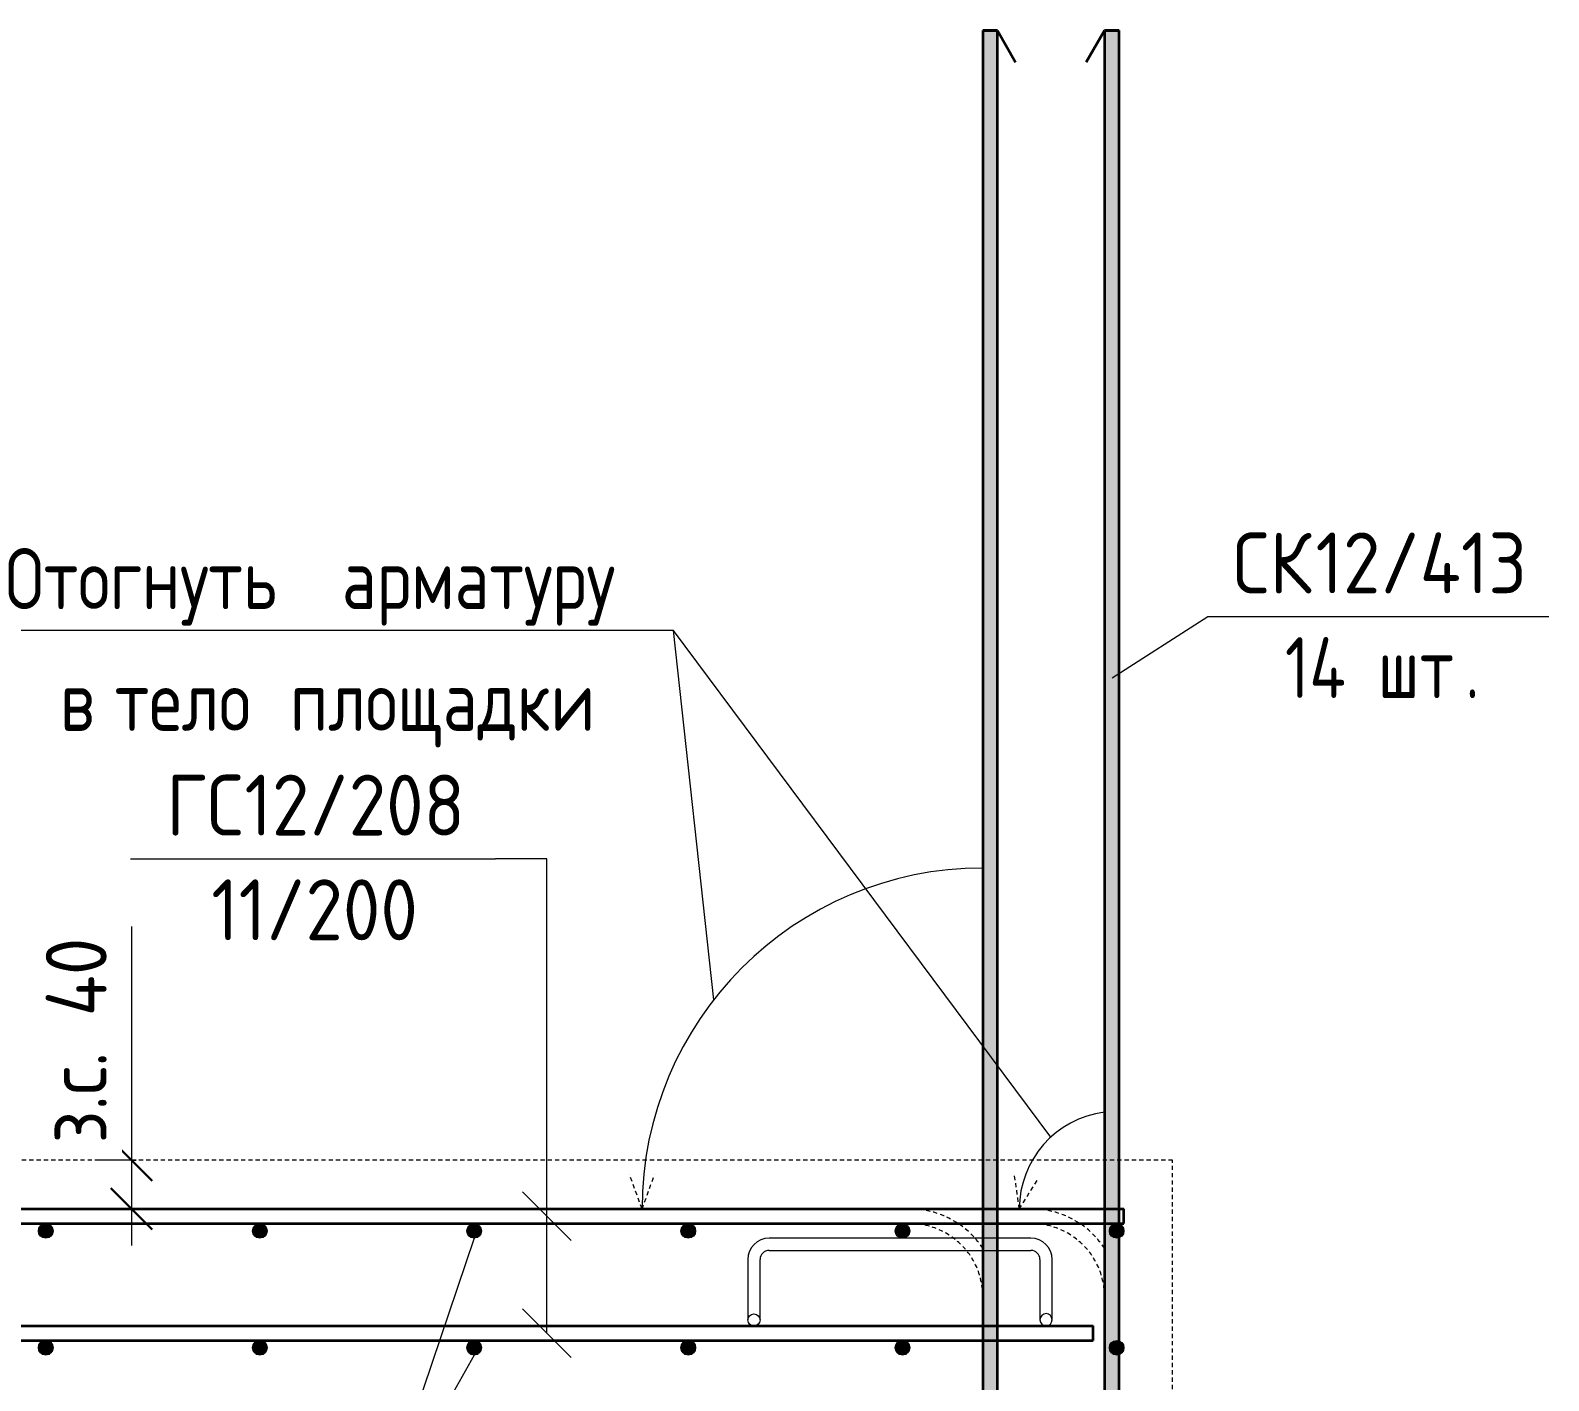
# Model space of a CAD drawing. Header units: millimetres. Extents: x -24758 to -3756, y -1583 to 75054.
# Drawn here: x -13233 to -11985, y -201 to 908 of the extents above; entities that cross this region are included whole.
import ezdxf

# ---------------------------------------------------------------- set-up
doc = ezdxf.new("R2010")
doc.units = ezdxf.units.MM
doc.linetypes.add('01 Штриховая _4 мм_', pattern=[6, 3.5, -2.5])
for name, color, linetype, lineweight in [('AA_Dim', 7, 'Continuous', 9), ('AA_Dim-20', 7, 'Continuous', 9), ('AA_Linii', 7, 'Continuous', 9), ('AA_Oformlenie', 7, 'Continuous', 9), ('AA_Vinoska', 7, 'Continuous', 9), ('AF_Perekritie_Опалубка', 7, 'Continuous', 20), ('KR_Armatura', 7, 'Continuous', 20), ('KR_Armatura_Tonkie', 7, 'Continuous', 20)]:
    doc.layers.add(name, color=color, linetype=linetype, lineweight=lineweight)
doc.styles.add('GOST Common', font='GOST_Common.ttf', dxfattribs={"width": 0.85, "height": 50})
doc.styles.add('ISOCPEUR_1', font='isocpeur.ttf', dxfattribs={"width": 0.9, "height": 50})
doc.styles.add('ISOCPEUR_2', font='isocpeur.ttf', dxfattribs={"width": 0.8, "height": 50})
doc.dimstyles.new('01_Точн_3_знака__непрозр__З_С_', dxfattribs={"dimscale": 304.8, "dimtxt": 49.799059, "dimasz": 0.111549, "dimexe": 0.098425, "dimexo": 0.065617, "dimgap": 0.016404, "dimtad": 1, "dimdec": 3, "dimrnd": 0.001, "dimdsep": 46, "dimtxsty": 'ISOCPEUR_1', "dimblk1": 'OBLIQUE', "dimblk2": 'OBLIQUE', "dimsah": 1, "dimcen": 0.09, "dimdle": 0.098425, "dimazin": 0, "dimtfac": 1, "dimtdec": 4, "dimtix": 1, "dimtmove": 1, "dimatfit": 3, "dimfxl": 1, "dimtvp": 1, "dimtfill": 1, "dimtolj": 1, "dimtzin": 0, "dimlwd": 18, "dimlwe": 18, "dimarcsym": 2})

# ---------------------------------------------------------------- blocks, each defined once
blk = doc.blocks.new('351_Ряд стержней П переменный шаг _НесАрм_РабПлоск_ - Тип 1-3896515-Сечение 2')
at = {"layer": 'KR_Armatura_Tonkie', "lineweight": 35}
h = blk.add_hatch(color=256, dxfattribs=at)
h.paths.add_polyline_path([(-21925.1, -1086), (-21919.1, -1086), (-21919.3, -922), (-21931.1, -922), (-21930.9, -1086), (-21926.6, -1086)])
h.paths.add_polyline_path([(-21931.1, -910), (-21919.1, -910), (-21919.3, 908), (-21931.1, 908), (-21931.1, -901.9)])
for points in [[(-21819.9, -1086), (-21819.1, -1086), (-21819.3, 908), (-21831.1, 908), (-21830.9, -924.3), (-21825.7, -931), (-21821.5, -941.1), (-21820.1, -952), (-21820.1, -1086)], [(-21889.1, -1116), (-21897.4, -1114.8), (-21904.1, -1112), (-21910.3, -1107.2), (-21915, -1101), (-21918, -1093.8), (-21919.3, -1086), (-21931.1, -1086), (-21929.6, -1096.9), (-21925.4, -1107), (-21918.4, -1116), (-21890.4, -1116)], [(-21861.1, -1128), (-21849.7, -1126.4), (-21839.8, -1122.2), (-21831, -1115.3), (-21824.5, -1106.5), (-21820.5, -1096.9), (-21819.3, -1086), (-21820.1, -1086), (-21821.8, -1097.5), (-21825.7, -1107), (-21832.4, -1115.7), (-21841.3, -1122.5), (-21852, -1126.7), (-21861.1, -1127.9)], [(-21861.1, -1128), (-21861.1, -1127.9), (-21862.1, -1128)]]:
    blk.add_hatch(color=256, dxfattribs=at).paths.add_polyline_path(points)
for p, q in [((-21931.1, 908), (-21931.1, -1086)), ((-21919.1, 908), (-21931.1, 908)), ((-21931.1, 908), (-21919.1, 908)), ((-21931.1, 908), (-21931.1, -1086)), ((-21919.1, 908), (-21931.1, 908)), ((-21931.1, 908), (-21919.1, 908)), ((-21931.1, 908), (-21931.1, -1086)), ((-21919.1, 908), (-21931.1, 908)), ((-21931.1, 908), (-21919.1, 908)), ((-21931.1, 908), (-21931.1, -1086)), ((-21919.1, 908), (-21931.1, 908)), ((-21931.1, 908), (-21919.1, 908)), ((-21931.1, 908), (-21931.1, -1086)), ((-21919.1, 908), (-21931.1, 908)), ((-21931.1, 908), (-21919.1, 908)), ((-21931.1, 908), (-21931.1, -1086)), ((-21919.1, 908), (-21931.1, 908)), ((-21931.1, 908), (-21919.1, 908)), ((-21919.1, -1086), (-21919.1, 908)), ((-21919.1, 908), (-21904.1, 882)), ((-21919.1, -1086), (-21919.1, 908)), ((-21919.1, 908), (-21904.1, 882)), ((-21919.1, -1086), (-21919.1, 908)), ((-21919.1, 908), (-21904.1, 882)), ((-21919.1, -1086), (-21919.1, 908)), ((-21919.1, 908), (-21904.1, 882)), ((-21919.1, -1086), (-21919.1, 908)), ((-21919.1, 908), (-21904.1, 882)), ((-21919.1, -1086), (-21919.1, 908)), ((-21919.1, 908), (-21904.1, 882)), ((-21831.1, 908), (-21846.1, 882)), ((-21831.1, 908), (-21846.1, 882)), ((-21831.1, 908), (-21846.1, 882)), ((-21831.1, 908), (-21846.1, 882)), ((-21831.1, 908), (-21846.1, 882)), ((-21831.1, 908), (-21846.1, 882)), ((-21831.1, 908), (-21831.1, -1086)), ((-21831.1, 908), (-21819.1, 908)), ((-21819.1, 908), (-21831.1, 908)), ((-21831.1, 908), (-21831.1, -1086)), ((-21831.1, 908), (-21819.1, 908)), ((-21819.1, 908), (-21831.1, 908)), ((-21831.1, 908), (-21831.1, -1086)), ((-21831.1, 908), (-21819.1, 908)), ((-21819.1, 908), (-21831.1, 908)), ((-21831.1, 908), (-21831.1, -1086)), ((-21831.1, 908), (-21819.1, 908)), ((-21819.1, 908), (-21831.1, 908)), ((-21831.1, 908), (-21831.1, -1086)), ((-21831.1, 908), (-21819.1, 908)), ((-21819.1, 908), (-21831.1, 908)), ((-21831.1, 908), (-21831.1, -1086)), ((-21831.1, 908), (-21819.1, 908)), ((-21819.1, 908), (-21831.1, 908)), ((-21819.1, -1086), (-21819.1, 908)), ((-21819.1, -1086), (-21819.1, 908)), ((-21819.1, -1086), (-21819.1, 908)), ((-21819.1, -1086), (-21819.1, 908)), ((-21819.1, -1086), (-21819.1, 908)), ((-21819.1, -1086), (-21819.1, 908)), ((-21861.1, -1116), (-21889.1, -1116)), ((-21861.1, -1116), (-21889.1, -1116)), ((-21861.1, -1116), (-21889.1, -1116)), ((-21861.1, -1116), (-21889.1, -1116)), ((-21861.1, -1116), (-21889.1, -1116)), ((-21861.1, -1116), (-21889.1, -1116)), ((-21889.1, -1128), (-21861.1, -1128)), ((-21889.1, -1128), (-21861.1, -1128)), ((-21889.1, -1128), (-21861.1, -1128)), ((-21889.1, -1128), (-21861.1, -1128)), ((-21889.1, -1128), (-21861.1, -1128)), ((-21889.1, -1128), (-21861.1, -1128))]:
    blk.add_line(p, q, dxfattribs=at)
at = {"layer": 'KR_Armatura_Tonkie', "lineweight": 35, "flags": 128}
for points in [[(-21931.1, -1086), (-21929.1, -1098.7), (-21923.4, -1110.2), (-21914.5, -1119.4), (-21903.2, -1125.5), (-21890.6, -1128), (-21889.1, -1128)], [(-21931.1, -1086), (-21929.1, -1098.7), (-21923.4, -1110.2), (-21914.5, -1119.4), (-21903.2, -1125.5), (-21890.6, -1128), (-21889.1, -1128)], [(-21931.1, -1086), (-21929.1, -1098.7), (-21923.4, -1110.2), (-21914.5, -1119.4), (-21903.2, -1125.5), (-21890.6, -1128), (-21889.1, -1128)], [(-21931.1, -1086), (-21929.1, -1098.7), (-21923.4, -1110.2), (-21914.5, -1119.4), (-21903.2, -1125.5), (-21890.6, -1128), (-21889.1, -1128)], [(-21931.1, -1086), (-21929.1, -1098.7), (-21923.4, -1110.2), (-21914.5, -1119.4), (-21903.2, -1125.5), (-21890.6, -1128), (-21889.1, -1128)], [(-21931.1, -1086), (-21929.1, -1098.7), (-21923.4, -1110.2), (-21914.5, -1119.4), (-21903.2, -1125.5), (-21890.6, -1128), (-21889.1, -1128)], [(-21889.1, -1116), (-21899.7, -1114), (-21909, -1108.4), (-21915.7, -1099.9), (-21918.9, -1089.5), (-21919.1, -1086)], [(-21889.1, -1116), (-21899.7, -1114), (-21909, -1108.4), (-21915.7, -1099.9), (-21918.9, -1089.5), (-21919.1, -1086)], [(-21889.1, -1116), (-21899.7, -1114), (-21909, -1108.4), (-21915.7, -1099.9), (-21918.9, -1089.5), (-21919.1, -1086)], [(-21889.1, -1116), (-21899.7, -1114), (-21909, -1108.4), (-21915.7, -1099.9), (-21918.9, -1089.5), (-21919.1, -1086)], [(-21889.1, -1116), (-21899.7, -1114), (-21909, -1108.4), (-21915.7, -1099.9), (-21918.9, -1089.5), (-21919.1, -1086)], [(-21889.1, -1116), (-21899.7, -1114), (-21909, -1108.4), (-21915.7, -1099.9), (-21918.9, -1089.5), (-21919.1, -1086)], [(-21861.1, -1128), (-21848.4, -1126), (-21836.9, -1120.3), (-21827.6, -1111.4), (-21821.5, -1100.1), (-21819.1, -1087.5), (-21819.1, -1086)], [(-21831.1, -1086), (-21833, -1096.7), (-21838.6, -1105.9), (-21847.2, -1112.6), (-21857.5, -1115.8), (-21861.1, -1116)], [(-21861.1, -1128), (-21848.4, -1126), (-21836.9, -1120.3), (-21827.6, -1111.4), (-21821.5, -1100.1), (-21819.1, -1087.5), (-21819.1, -1086)], [(-21831.1, -1086), (-21833, -1096.7), (-21838.6, -1105.9), (-21847.2, -1112.6), (-21857.5, -1115.8), (-21861.1, -1116)], [(-21861.1, -1128), (-21848.4, -1126), (-21836.9, -1120.3), (-21827.6, -1111.4), (-21821.5, -1100.1), (-21819.1, -1087.5), (-21819.1, -1086)], [(-21831.1, -1086), (-21833, -1096.7), (-21838.6, -1105.9), (-21847.2, -1112.6), (-21857.5, -1115.8), (-21861.1, -1116)], [(-21861.1, -1128), (-21848.4, -1126), (-21836.9, -1120.3), (-21827.6, -1111.4), (-21821.5, -1100.1), (-21819.1, -1087.5), (-21819.1, -1086)], [(-21831.1, -1086), (-21833, -1096.7), (-21838.6, -1105.9), (-21847.2, -1112.6), (-21857.5, -1115.8), (-21861.1, -1116)], [(-21861.1, -1128), (-21848.4, -1126), (-21836.9, -1120.3), (-21827.6, -1111.4), (-21821.5, -1100.1), (-21819.1, -1087.5), (-21819.1, -1086)], [(-21831.1, -1086), (-21833, -1096.7), (-21838.6, -1105.9), (-21847.2, -1112.6), (-21857.5, -1115.8), (-21861.1, -1116)], [(-21861.1, -1128), (-21848.4, -1126), (-21836.9, -1120.3), (-21827.6, -1111.4), (-21821.5, -1100.1), (-21819.1, -1087.5), (-21819.1, -1086)], [(-21831.1, -1086), (-21833, -1096.7), (-21838.6, -1105.9), (-21847.2, -1112.6), (-21857.5, -1115.8), (-21861.1, -1116)]]:
    blk.add_lwpolyline(points, dxfattribs=at)
blk = doc.blocks.new('ЭУ_Лягушка вид_2 - 12мм-3855214-Сечение 2')
at = {"layer": 'AA_Oformlenie'}
for p, q in [((-21891.6, -84), (-22106.6, -84)), ((-22106.6, -94), (-21891.6, -94)), ((-22124.1, -101.5), (-22124.1, -151.2)), ((-22114.1, -151.2), (-22114.1, -101.5)), ((-21884.1, -101.5), (-21884.1, -151)), ((-21874.1, -151), (-21874.1, -101.5))]:
    blk.add_line(p, q, dxfattribs=at)
blk.add_circle((-22119.1, -151.2), 5, dxfattribs=at)
for centre, radius, start, end in [((-22106.6, -101.5), 17.5, 90, 180), ((-21891.6, -101.5), 17.5, 360, 90), ((-22106.6, -101.5), 7.5, 90, 180), ((-21891.6, -101.5), 7.5, 0, 90), ((-21879.1, -151), 5, 90, 270), ((-21879.1, -151), 5, 270, 90)]:
    blk.add_arc(centre, radius, start, end, dxfattribs=at)
blk = doc.blocks.new('010_Текст с выноской - Текст 2 строки-3791610-Сечение 2')
at = {"layer": 'AA_Vinoska'}
blk.add_line((-23853.7, -192.7), (-24413.7, -192.7), dxfattribs=at)
blk = doc.blocks.new('042_М_Арматуры - Диам длина поз _ Комментарий полка 14-3923643-Сечение 2')
at = {"layer": 'AA_Vinoska'}
blk.add_line((-24031.6, -1360.9), (-23751.6, -1360.9), dxfattribs=at)
blk = doc.blocks.new('042_М_Арматуры - Диам длина поз _ Шаг колво _засечки_-3759468-Сечение 2')
at = {"layer": 'AA_Vinoska'}
blk.add_line((-22631.4, 227.6), (-22331.4, 227.6), dxfattribs=at)
blk = doc.blocks.new('DIMBLOCK29-Сечение 2')
at = {"layer": 'AA_Dim-20', "lineweight": 18, "transparency": 16777216}
for p, q in [((-13149.7, 171.9), (-13149.7, -26.2)), ((-13149.7, 10), (-13149.7, -90)), ((-13145.7, -20), (-13179.7, -20)), ((-13149.7, -20), (-13145.7, -20)), ((-13149.7, -26.2), (-13149.7, -40)), ((-13145.7, -60), (-13179.7, -60)), ((-13149.7, -60), (-13145.7, -60))]:
    blk.add_line(p, q, dxfattribs=at)
at = {"layer": 'AA_Dim-20', "lineweight": 30, "transparency": 16777216}
for p, q in [((-13149.7, -20), (-13166.7, -3)), ((-13149.7, -20), (-13132.7, -37)), ((-13149.7, -60), (-13166.7, -43)), ((-13149.7, -60), (-13132.7, -77))]:
    blk.add_line(p, q, dxfattribs=at)
at = {"layer": 'AA_Dim-20', "color": 0, "lineweight": 18, "transparency": 16777216, "insert": (-13220, -6.2), "char_height": 50, "width": 213.753, "attachment_point": 1, "rotation": 90, "line_spacing_factor": 1.149209, "style": 'ISOCPEUR_1', "bg_fill": 3, "box_fill_scale": 1.25, "bg_fill_color": 256, "bg_fill_true_color": 13158600, "bg_fill_transparency": 0}
blk.add_mtext('з.с. 40', dxfattribs=at)
blk = doc.blocks.new('_Oblique')
at = {"color": 0, "linetype": 'ByBlock', "lineweight": -2}
blk.add_line((-0.5, -0.5), (0.5, 0.5), dxfattribs=at)

msp = doc.modelspace()

# ---------------------------------------------------------------- hatches: boundary and pattern name
at = {"layer": 'KR_Armatura'}
h = msp.add_hatch(color=256, dxfattribs=at)
edge = h.paths.add_edge_path()
edge.add_arc((-13220.0732, -78), 6, 0, 360)
for points in [[(-13223.0732, -83.1962), (-13217.0732, -83.1962), (-13214.0732, -78), (-13217.0732, -72.8038), (-13223.0732, -72.8038), (-13226.0732, -78)], [(-13047.0732, -83.1962), (-13041.0732, -83.1962), (-13038.0732, -78), (-13041.0732, -72.8038), (-13047.0732, -72.8038), (-13050.0732, -78)], [(-12871.0732, -83.1962), (-12865.0732, -83.1962), (-12862.0732, -78), (-12865.0732, -72.8038), (-12871.0732, -72.8038), (-12874.0732, -78)], [(-12695.0732, -83.1962), (-12689.0732, -83.1962), (-12686.0732, -78), (-12689.0732, -72.8038), (-12695.0732, -72.8038), (-12698.0732, -78)], [(-12519.0732, -83.1962), (-12513.0732, -83.1962), (-12510.0732, -78), (-12513.0732, -72.8038), (-12519.0732, -72.8038), (-12522.0732, -78)], [(-12339.83, -83.1962), (-12337.0732, -83.1962), (-12334.0732, -78), (-12337.0732, -72.8038), (-12343.0732, -72.8038), (-12346.0732, -78), (-12343.0732, -83.1962)], [(-13223.0732, -179.1962), (-13217.0732, -179.1962), (-13214.0732, -174), (-13217.0732, -168.8038), (-13223.0732, -168.8038), (-13226.0732, -174)], [(-13047.0732, -179.1962), (-13041.0732, -179.1962), (-13038.0732, -174), (-13041.0732, -168.8038), (-13047.0732, -168.8038), (-13050.0732, -174)], [(-12871.0732, -179.1962), (-12865.0732, -179.1962), (-12862.0732, -174), (-12865.0732, -168.8038), (-12871.0732, -168.8038), (-12874.0732, -174)], [(-12695.0732, -179.1962), (-12689.0732, -179.1962), (-12686.0732, -174), (-12689.0732, -168.8038), (-12695.0732, -168.8038), (-12698.0732, -174)], [(-12519.0732, -179.1962), (-12513.0732, -179.1962), (-12510.0732, -174), (-12513.0732, -168.8038), (-12519.0732, -168.8038), (-12522.0732, -174)], [(-12337.0732, -179.1962), (-12334.0732, -174), (-12337.0732, -168.8038), (-12343.0732, -168.8038), (-12346.0732, -174), (-12343.0732, -179.1962), (-12339.83, -179.1962)]]:
    msp.add_hatch(color=256, dxfattribs=at).paths.add_polyline_path(points)
h = msp.add_hatch(color=256, dxfattribs=at)
edge = h.paths.add_edge_path()
edge.add_arc((-13044.0732, -78), 6, 0, 360)
h = msp.add_hatch(color=256, dxfattribs=at)
edge = h.paths.add_edge_path()
edge.add_arc((-12868.0732, -78), 6, 0, 360)
h = msp.add_hatch(color=256, dxfattribs=at)
edge = h.paths.add_edge_path()
edge.add_arc((-12692.0732, -78), 6, 0, 360)
h = msp.add_hatch(color=256, dxfattribs=at)
edge = h.paths.add_edge_path()
edge.add_arc((-12516.0732, -78), 6, 0, 360)
h = msp.add_hatch(color=256, dxfattribs=at)
edge = h.paths.add_edge_path()
edge.add_arc((-12340.0732, -78), 6, 0, 360)
h = msp.add_hatch(color=256, dxfattribs=at)
edge = h.paths.add_edge_path()
edge.add_arc((-13220.0732, -174), 6, 0, 360)
h = msp.add_hatch(color=256, dxfattribs=at)
edge = h.paths.add_edge_path()
edge.add_arc((-13044.0732, -174), 6, 0, 360)
h = msp.add_hatch(color=256, dxfattribs=at)
edge = h.paths.add_edge_path()
edge.add_arc((-12868.0732, -174), 6, 0, 360)
h = msp.add_hatch(color=256, dxfattribs=at)
edge = h.paths.add_edge_path()
edge.add_arc((-12692.0732, -174), 6, 0, 360)
h = msp.add_hatch(color=256, dxfattribs=at)
edge = h.paths.add_edge_path()
edge.add_arc((-12516.0732, -174), 6, 0, 360)
h = msp.add_hatch(color=256, dxfattribs=at)
edge = h.paths.add_edge_path()
edge.add_arc((-12340.0732, -174), 6, 0, 360)

# ---------------------------------------------------------------- linework, layer by layer
at = {"layer": 'AA_Linii', "linetype": '01 Штриховая _4 мм_', "lineweight": 20}
for p, q in [((-12730.0732, -60), (-12740.3338, -31.8092)), ((-12730.0732, -60), (-12719.8126, -31.8092)), ((-12420.0732, -60), (-12424.2484, -30.292)), ((-12420.0732, -60), (-12404.1756, -34.5586))]:
    msp.add_line(p, q, dxfattribs=at)
at = {"layer": 'AA_Linii', "lineweight": 20}
for centre, radius, start, end in [((-12450.0732, -60), 280, 90, 180), ((-12340.0732, -60.0069), 80, 97.1807558, 179.9950262)]:
    msp.add_arc(centre, radius, start, end, dxfattribs=at)
at = {"layer": 'AA_Linii', "linetype": '01 Штриховая _4 мм_', "lineweight": 20}
for centre, radius, start in [((-12510.0732, -132), 72, 33.5573098), ((-12410.0732, -132), 72, 33.5573098), ((-12510.0732, -132), 60, 0), ((-12410.0732, -132), 60, 0)]:
    msp.add_arc(centre, radius, start, 90, dxfattribs=at)
at = {"layer": 'AA_Vinoska'}
for p, q in [((-12343.8905, 376.2001), (-12265.1388, 426.5096)), ((-12394.0521, -0.911), (-12704.3309, 415.0231)), ((-12671.0552, 111.7567), (-12704.3309, 415.0231)), ((-12808.377, 227.5949), (-12850.3863, 227.5949)), ((-12808.377, 227.5949), (-12850.3863, 227.5949)), ((-12808.377, -162), (-12808.377, 227.5949)), ((-12808.377, -66), (-12808.377, 227.5949)), ((-12808.377, -66), (-12828.377, -46)), ((-12808.377, -66), (-12788.377, -86)), ((-12868.0732, -84), (-12949.8625, -325.711)), ((-12808.377, -162), (-12828.377, -142)), ((-12808.377, -162), (-12788.377, -182)), ((-12868.0732, -180), (-12949.8625, -325.711))]:
    msp.add_line(p, q, dxfattribs=at)
at = {"layer": 'AF_Perekritie_Опалубка', "linetype": '01 Штриховая _4 мм_'}
for p, q in [((-12294.0732, -20), (-13794.0732, -20)), ((-12294.0732, -220), (-12294.0732, -20))]:
    msp.add_line(p, q, dxfattribs=at)
at = {"layer": 'KR_Armatura'}
for p, q in [((-13223.0732, -72.8038), (-13226.0732, -78)), ((-13217.0732, -72.8038), (-13223.0732, -72.8038)), ((-13214.0732, -78), (-13217.0732, -72.8038)), ((-13047.0732, -72.8038), (-13050.0732, -78)), ((-13041.0732, -72.8038), (-13047.0732, -72.8038)), ((-13038.0732, -78), (-13041.0732, -72.8038)), ((-12871.0732, -72.8038), (-12874.0732, -78)), ((-12865.0732, -72.8038), (-12871.0732, -72.8038)), ((-12862.0732, -78), (-12865.0732, -72.8038)), ((-12695.0732, -72.8038), (-12698.0732, -78)), ((-12689.0732, -72.8038), (-12695.0732, -72.8038)), ((-12686.0732, -78), (-12689.0732, -72.8038)), ((-12519.0732, -72.8038), (-12522.0732, -78)), ((-12513.0732, -72.8038), (-12519.0732, -72.8038)), ((-12510.0732, -78), (-12513.0732, -72.8038)), ((-12343.0732, -72.8038), (-12346.0732, -78)), ((-12337.0732, -72.8038), (-12343.0732, -72.8038)), ((-12334.0732, -78), (-12337.0732, -72.8038)), ((-13226.0732, -78), (-13223.0732, -83.1962)), ((-13223.0732, -83.1962), (-13217.0732, -83.1962)), ((-13217.0732, -83.1962), (-13214.0732, -78)), ((-13050.0732, -78), (-13047.0732, -83.1962)), ((-13047.0732, -83.1962), (-13041.0732, -83.1962)), ((-13041.0732, -83.1962), (-13038.0732, -78)), ((-12874.0732, -78), (-12871.0732, -83.1962)), ((-12871.0732, -83.1962), (-12865.0732, -83.1962)), ((-12865.0732, -83.1962), (-12862.0732, -78)), ((-12698.0732, -78), (-12695.0732, -83.1962)), ((-12695.0732, -83.1962), (-12689.0732, -83.1962)), ((-12689.0732, -83.1962), (-12686.0732, -78)), ((-12522.0732, -78), (-12519.0732, -83.1962)), ((-12519.0732, -83.1962), (-12513.0732, -83.1962)), ((-12513.0732, -83.1962), (-12510.0732, -78)), ((-12346.0732, -78), (-12343.0732, -83.1962)), ((-12343.0732, -83.1962), (-12339.83, -83.1962)), ((-12339.83, -83.1962), (-12337.0732, -83.1962)), ((-12337.0732, -83.1962), (-12334.0732, -78)), ((-13223.0732, -168.8038), (-13226.0732, -174)), ((-13226.0732, -174), (-13223.0732, -179.1962)), ((-13217.0732, -168.8038), (-13223.0732, -168.8038)), ((-13214.0732, -174), (-13217.0732, -168.8038)), ((-13217.0732, -179.1962), (-13214.0732, -174)), ((-13047.0732, -168.8038), (-13050.0732, -174)), ((-13050.0732, -174), (-13047.0732, -179.1962)), ((-13041.0732, -168.8038), (-13047.0732, -168.8038)), ((-13038.0732, -174), (-13041.0732, -168.8038)), ((-13041.0732, -179.1962), (-13038.0732, -174)), ((-12871.0732, -168.8038), (-12874.0732, -174)), ((-12874.0732, -174), (-12871.0732, -179.1962)), ((-12865.0732, -168.8038), (-12871.0732, -168.8038)), ((-12862.0732, -174), (-12865.0732, -168.8038)), ((-12865.0732, -179.1962), (-12862.0732, -174)), ((-12695.0732, -168.8038), (-12698.0732, -174)), ((-12698.0732, -174), (-12695.0732, -179.1962)), ((-12689.0732, -168.8038), (-12695.0732, -168.8038)), ((-12686.0732, -174), (-12689.0732, -168.8038)), ((-12689.0732, -179.1962), (-12686.0732, -174)), ((-12519.0732, -168.8038), (-12522.0732, -174)), ((-12522.0732, -174), (-12519.0732, -179.1962)), ((-12513.0732, -168.8038), (-12519.0732, -168.8038)), ((-12510.0732, -174), (-12513.0732, -168.8038)), ((-12513.0732, -179.1962), (-12510.0732, -174)), ((-12343.0732, -168.8038), (-12346.0732, -174)), ((-12346.0732, -174), (-12343.0732, -179.1962)), ((-12337.0732, -168.8038), (-12343.0732, -168.8038)), ((-12334.0732, -174), (-12337.0732, -168.8038)), ((-12337.0732, -179.1962), (-12334.0732, -174)), ((-13223.0732, -179.1962), (-13217.0732, -179.1962)), ((-13047.0732, -179.1962), (-13041.0732, -179.1962)), ((-12871.0732, -179.1962), (-12865.0732, -179.1962)), ((-12695.0732, -179.1962), (-12689.0732, -179.1962)), ((-12519.0732, -179.1962), (-12513.0732, -179.1962)), ((-12343.0732, -179.1962), (-12339.83, -179.1962)), ((-12339.83, -179.1962), (-12337.0732, -179.1962))]:
    msp.add_line(p, q, dxfattribs=at)
for centre in [(-13220.0732, -78), (-13044.0732, -78), (-12868.0732, -78), (-12692.0732, -78), (-12516.0732, -78), (-12340.0732, -78), (-13220.0732, -174), (-13044.0732, -174), (-12868.0732, -174), (-12692.0732, -174), (-12516.0732, -174), (-12340.0732, -174)]:
    msp.add_circle(centre, 6, dxfattribs=at)
at = {"layer": 'KR_Armatura_Tonkie', "lineweight": 35}
for p, q in [((-13502.2208, -60), (-12334.0732, -60)), ((-12334.0732, -72), (-12334.0732, -60)), ((-13502.2208, -72), (-12334.0732, -72)), ((-13527.5859, -156), (-12359.4383, -156)), ((-12359.4383, -168), (-12359.4383, -156)), ((-13527.5859, -168), (-12359.4383, -168))]:
    msp.add_line(p, q, dxfattribs=at)

# ---------------------------------------------------------------- block references
at = {"layer": 'AA_Oformlenie'}
msp.add_blockref('ЭУ_Лягушка вид_2 - 12мм-3855214-Сечение 2', (9480.9884, 0), dxfattribs=at)
at = {"layer": 'AA_Vinoska'}
for name, p in [('042_М_Арматуры - Диам длина поз _ Комментарий полка 14-3923643-Сечение 2', (11766.5095, 1787.4488)), ('010_Текст с выноской - Текст 2 строки-3791610-Сечение 2', (11149.3948, 607.6853)), ('042_М_Арматуры - Диам длина поз _ Шаг колво _засечки_-3759468-Сечение 2', (9480.9884, 0))]:
    msp.add_blockref(name, p, dxfattribs=at)
at = {"layer": 'KR_Armatura_Tonkie', "lineweight": 35}
msp.add_blockref('351_Ряд стержней П переменный шаг _НесАрм_РабПлоск_ - Тип 1-3896515-Сечение 2', (9480.9884, 0), dxfattribs=at)

# ---------------------------------------------------------------- texts
at = {"layer": 'AA_Vinoska', "char_height": 50, "attachment_point": 1}
for s, insert, width, style in [('СК', (-12244.556, 495.5917), 82.253137, 'ISOCPEUR_1'), ('12/413', (-12176.6904, 495.5917), 215.012587, 'ISOCPEUR_1'), ('Отогнуть', (-13253.3615, 482.6692), 317.548419, 'GOST Common'), ('\\fGOST Common|b0|i0|c204|p34|;\\W.85; ', (-12991.3579, 482.6692), 17.717294, 'GOST Common'), ('арматуру', (-12976.7397, 482.6692), 316.18555, 'GOST Common'), ('14 ', (-12201.826, 409.6106), 92.3544, 'ISOCPEUR_2'), ('шт', (-12125.626, 409.6106), 87.2236, 'ISOCPEUR_2'), ('\\fGOST Common|b0|i0|c204|p34|;\\W.85; ', (-13177.9506, 382.6692), 17.717294, 'GOST Common'), ('\\fGOST Common|b0|i0|c204|p34|;\\W.85; ', (-13034.0173, 382.6692), 17.717294, 'GOST Common'), ('\\fGOST Common|b0|i0|c204|p34|;\\W.85;в', (-13208.3115, 382.6692), 36.797456, 'GOST Common'), ('тело', (-13163.3324, 382.6692), 156.729906, 'GOST Common'), ('площадки', (-13019.399, 382.6692), 313.459812, 'GOST Common'), ('\\fISOCPEUR|b0|i0|c204|p34|;\\W.8;.', (-12053.6593, 409.6106), 14.1097, 'ISOCPEUR_2'), ('ГС', (-13121.0634, 296.677), 77.924025, 'ISOCPEUR_1'), ('12/208', (-13056.7697, 296.677), 222.227775, 'ISOCPEUR_1'), ('11/200', (-13084.0734, 210.6959), 210.683475, 'ISOCPEUR_1')]:
    msp.add_mtext(s, dxfattribs=dict(at, insert=insert, width=width, style=style))

# ---------------------------------------------------------------- next in the draw order: dimensions: what is measured, and where the dimension line sits
at = {"layer": 'AA_Dim', "lineweight": 18}
dim = msp.add_linear_dim(base=(-13149.7094, -60), p1=(-13125.6678, -20), p2=(-13125.6678, -60), angle=90, dimstyle='01_Точн_3_знака__непрозр__З_С_', override={"dimpost": '<>', "dimfxl": 40}, dxfattribs=at)
dim.commit()
dim.dimension.update_dxf_attribs({"geometry": 'DIMBLOCK29-Сечение 2', "text_midpoint": (-13186.6989, 100.6733), "dimtype": 160, "text_rotation": 90})

doc.saveas('drawing.dxf')
